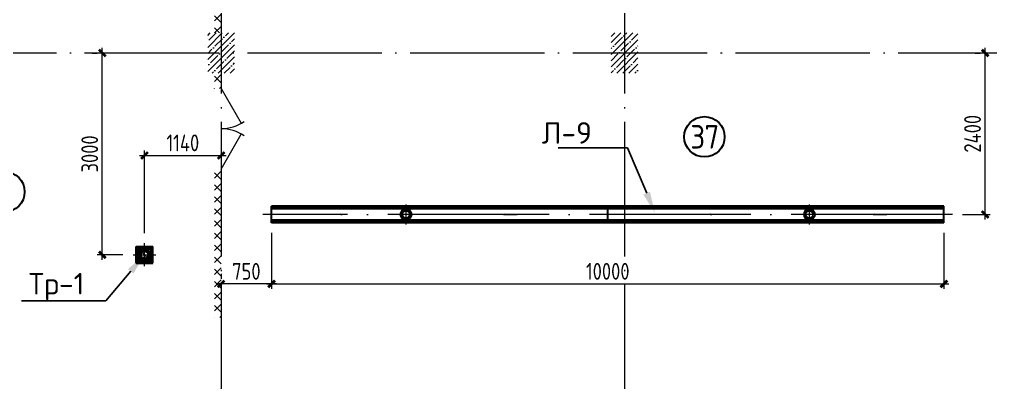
# Model space of a CAD drawing. Extents: x -965262 to 1142518, y -357520 to 71675.
# Drawn here: x -48477 to -34033, y -222052 to -216652 of the extents above; entities that cross this region are included whole.
import ezdxf
from ezdxf import colors
from ezdxf.entities.mleader import LeaderData, LeaderLine
from ezdxf.math import Vec2, Vec3

# ---------------------------------------------------------------- set-up
doc = ezdxf.new("R2010")
doc.units = 0
doc.header["$LTSCALE"] = 10
for name, pattern in [('ACAD_ISO04W100', [30, 24, -3, 0, -3]), ('AM_DIN_G_W050x2', [6.875, 4.75, -0.875, 0.375, -0.875]), ('DOTE', [2.42, 2, -0.2, 0.02, -0.2]), ('HIDDEN', [9.525, 6.35, -3.175])]:
    doc.linetypes.add(name, pattern=pattern)
doc.layers.get('0').update_dxf_attribs({"linetype": 'CONTINUOUS', "lineweight": 30})
doc.layers.get('Defpoints').update_dxf_attribs({"linetype": 'CONTINUOUS'})
doc.layers.add('DOTE', color=7, linetype='DOTE', lineweight=9)
doc.layers.add('Полы_лотки', color=7, linetype='CONTINUOUS', lineweight=30)
doc.styles.add('GOST-2.304_Type-B', font='isocpeur.ttf', dxfattribs={"width": 0.9})
doc.styles.get("Standard").update_dxf_attribs({"font": 'isocpeur.ttf', "height": 300})
doc.styles.add('ГОСТ 2м', font='isocpeur.ttf', dxfattribs={"width": 0.8, "height": 250})
doc.dimstyles.new('ГОСТ 2м', dxfattribs={"dimtxt": 250, "dimasz": 100, "dimexe": 75, "dimexo": 150, "dimgap": 62.5, "dimtad": 1, "dimdec": 0, "dimtxsty": 'ГОСТ 2м', "dimblk": 'ARCHTICK', "dimcen": 150, "dimdle": 75, "dimclrd": 256, "dimclre": 256, "dimclrt": 256, "dimadec": 0, "dimazin": 0, "dimtfac": 1, "dimtdec": 0, "dimtmove": 0, "dimatfit": 3, "dimldrblk": 'OBLIQUE', "dimfxl": 1, "dimlwd": 15, "dimlwe": 15, "dimarcsym": 0})
pattern_1 = [(45, (-49229.33, -272886.6), (-89.80256, 89.80256), []), (45, (-49139.53, -272886.6), (-89.80256, 89.80256), [158.75, -31.75, 0, -31.75])]

# ---------------------------------------------------------------- blocks, each defined once
blk = doc.blocks.new('_ArchTick')
at = {"color": 0, "linetype": 'ByBlock', "lineweight": 0, "const_width": 0.4}
blk.add_lwpolyline([(-0.5, -0.5), (0.5, 0.5)], dxfattribs=at)
blk = doc.blocks.new('*D1463')
at = {"lineweight": 15, "transparency": 16777216}
for p, q in [((-34113, -219627), (-34113, -217077)), ((-34263, -217152), (-34188, -217152)), ((-34450, -219552), (-34038, -219552))]:
    blk.add_line(p, q, dxfattribs=at)
at = {"layer": 'Defpoints', "color": 0, "lineweight": 15, "transparency": 16777216}
for p in [(-34113, -217152), (-34113, -217152), (-34600, -219552, -11610)]:
    blk.add_point(p, dxfattribs=at)
at = {"lineweight": 15, "transparency": 16777216, "xscale": 100, "yscale": 100, "zscale": 100}
for p, rotation in [((-34113, -217152), 90), ((-34113, -219552), 270)]:
    blk.add_blockref('_ArchTick', p, dxfattribs=dict(at, rotation=rotation))
at = {"lineweight": 15, "transparency": 16777216, "insert": (-34301, -218352), "char_height": 250, "attachment_point": 5, "rotation": 90, "style": 'ГОСТ 2м'}
blk.add_mtext('2400', dxfattribs=at)
blk = doc.blocks.new('_Oblique')
at = {"color": 0, "linetype": 'ByBlock', "lineweight": -2}
blk.add_line((-0.5, -0.5), (0.5, 0.5), dxfattribs=at)
blk = doc.blocks.new('*D1492')
at = {"lineweight": 15, "transparency": 16777216}
for p, q in [((-45477, -218525), (-45477, -218600)), ((-46692, -218675), (-45402, -218675)), ((-46617, -219832), (-46617, -218600))]:
    blk.add_line(p, q, dxfattribs=at)
at = {"layer": 'Defpoints', "color": 0, "lineweight": 15, "transparency": 16777216}
for p in [(-45477, -218675), (-45477, -218675), (-46617, -219982, -13512)]:
    blk.add_point(p, dxfattribs=at)
at = {"lineweight": 15, "transparency": 16777216, "xscale": 100, "yscale": 100, "zscale": 100, "rotation": 180}
blk.add_blockref('_ArchTick', (-46617, -218675), dxfattribs=at)
at = {"lineweight": 15, "transparency": 16777216, "xscale": 100, "yscale": 100, "zscale": 100}
blk.add_blockref('_ArchTick', (-45477, -218675), dxfattribs=at)
at = {"lineweight": 15, "transparency": 16777216, "insert": (-46047, -218488), "char_height": 250, "attachment_point": 5, "style": 'ГОСТ 2м'}
blk.add_mtext('1140', dxfattribs=at)
blk = doc.blocks.new('*D1493')
at = {"lineweight": 15, "transparency": 16777216}
for p, q in [((-47245, -220227), (-47245, -217077)), ((-47395, -217152), (-47320, -217152)), ((-46937, -220152), (-47320, -220152))]:
    blk.add_line(p, q, dxfattribs=at)
at = {"layer": 'Defpoints', "color": 0, "lineweight": 15, "transparency": 16777216}
for p in [(-47245, -217152), (-47245, -217152), (-46787, -220152, -12611)]:
    blk.add_point(p, dxfattribs=at)
at = {"lineweight": 15, "transparency": 16777216, "xscale": 100, "yscale": 100, "zscale": 100}
for p, rotation in [((-47245, -217152), 90), ((-47245, -220152), 270)]:
    blk.add_blockref('_ArchTick', p, dxfattribs=dict(at, rotation=rotation))
at = {"lineweight": 15, "transparency": 16777216, "insert": (-47432, -218652), "char_height": 250, "attachment_point": 5, "rotation": 90, "style": 'ГОСТ 2м'}
blk.add_mtext('3000', dxfattribs=at)
blk = doc.blocks.new('*D1494')
at = {"lineweight": 15, "transparency": 16777216}
for p, q in [((-44727, -219824), (-44727, -220660)), ((-45477, -220435), (-45477, -220510)), ((-44652, -220585), (-45552, -220585))]:
    blk.add_line(p, q, dxfattribs=at)
at = {"layer": 'Defpoints', "color": 0, "lineweight": 15, "transparency": 16777216}
for p in [(-44727, -219674, -11610), (-45477, -220585), (-45477, -220585)]:
    blk.add_point(p, dxfattribs=at)
at = {"lineweight": 15, "transparency": 16777216, "xscale": 100, "yscale": 100, "zscale": 100, "rotation": 180}
blk.add_blockref('_ArchTick', (-45477, -220585), dxfattribs=at)
at = {"lineweight": 15, "transparency": 16777216, "xscale": 100, "yscale": 100, "zscale": 100}
blk.add_blockref('_ArchTick', (-44727, -220585), dxfattribs=at)
at = {"lineweight": 15, "transparency": 16777216, "insert": (-45102, -220398), "char_height": 250, "attachment_point": 5, "style": 'ГОСТ 2м'}
blk.add_mtext('750', dxfattribs=at)
blk = doc.blocks.new('*D1495')
at = {"lineweight": 15, "transparency": 16777216}
for p, q in [((-44727, -219824), (-44727, -220660)), ((-34727, -219824), (-34727, -220660)), ((-44802, -220585), (-34652, -220585))]:
    blk.add_line(p, q, dxfattribs=at)
at = {"layer": 'Defpoints', "color": 0, "lineweight": 15, "transparency": 16777216}
for p in [(-44727, -219674, -11610), (-34727, -219674, -11610), (-34727, -220585)]:
    blk.add_point(p, dxfattribs=at)
at = {"lineweight": 15, "transparency": 16777216, "xscale": 100, "yscale": 100, "zscale": 100, "rotation": 180}
blk.add_blockref('_ArchTick', (-44727, -220585), dxfattribs=at)
at = {"lineweight": 15, "transparency": 16777216, "xscale": 100, "yscale": 100, "zscale": 100}
blk.add_blockref('_ArchTick', (-34727, -220585), dxfattribs=at)
at = {"lineweight": 15, "transparency": 16777216, "insert": (-39727, -220398), "char_height": 250, "attachment_point": 5, "style": 'ГОСТ 2м'}
blk.add_mtext('10000', dxfattribs=at)

msp = doc.modelspace()

# ---------------------------------------------------------------- hatches: boundary and pattern name
at = {"lineweight": 15}
h = msp.add_hatch(dxfattribs=at)
h.set_pattern_fill('ANSI37', scale=40, style=0)
h.set_pattern_definition([(45, (-30720.5, -221215.8), (-89.80256, 89.80256), []), (135, (-30720.5, -221215.8), (-89.80256, -89.80256), [])])
h.paths.add_polyline_path([(-30597.4, -221152.5), (-30897.4, -221152.5), (-30897.4, -221252.5), (-30597.4, -221252.5)])
h.paths.add_polyline_path([(-45477.4, -208802.4), (-45577.4, -208802.4), (-45577.4, -208952.4), (-45477.4, -208952.4)], flags=17)
h.paths.add_polyline_path([(-45477.4, -209852.4), (-45577.4, -209852.4), (-45577.4, -210002.4), (-45477.4, -210002.4)])
h.paths.add_polyline_path([(-43926.9, -220477.1), (-44026.9, -220477.1), (-44026.9, -220577.1), (-44026.9, -220677.1), (-43926.9, -220677.1)], flags=17)
h.paths.add_polyline_path([(-44026.9, -220577.1), (-44126.9, -220577.1), (-45477.4, -220577.1), (-45477.4, -220677.1), (-44026.9, -220677.1)], flags=17)
h.paths.add_polyline_path([(-44026.9, -218877.1), (-45477.4, -218877.1), (-45477.4, -218977.1), (-44026.9, -218977.1)], flags=17)
h.paths.add_polyline_path([(-43926.9, -218877.1), (-44026.9, -218877.1), (-44026.9, -218977.1), (-44026.9, -219077.1), (-43926.9, -219077.1)], flags=17)
h.paths.add_polyline_path([(-45477.4, -213352.1), (-45577.4, -213352.1), (-45577.4, -213452.1), (-45477.4, -213452.1)])
h.paths.add_polyline_path([(-45477.4, -214352.1), (-45577.4, -214352.1), (-45577.4, -214452.1), (-45477.4, -214452.1)], flags=17)
h.paths.add_polyline_path([(-45477.4, -206152.1), (-45577.4, -206152.1), (-45577.4, -206352.1), (-45477.4, -206352.1)], flags=17)
h.paths.add_polyline_path([(-45477.4, -208152.1), (-45577.4, -208152.1), (-45577.4, -208352.1), (-45477.4, -208352.1)])
h.paths.add_polyline_path([(-29697.4, -221152.5), (-29698.3, -221152.5), (-29698.3, -221252.5), (-29697.4, -221252.5)])
h.paths.add_polyline_path([(-30597.4, -221152.5), (-30598.3, -221152.5), (-30598.3, -221252.5), (-30597.4, -221252.5)])
h.paths.add_polyline_path([(-33277.4, -214019.4), (-33377.4, -214019.4), (-33377.4, -214022.1), (-33277.4, -214022.1)], flags=17)
h.paths.add_polyline_path([(-33377.4, -214019.4), (-33477.4, -214019.4), (-33477.4, -214022.1), (-33377.4, -214022.1)], flags=17)
h.paths.add_polyline_path([(-33477.4, -214019.4), (-34042.4, -214019.4), (-34042.4, -214022.1), (-33477.4, -214022.1)], flags=16)
h.paths.add_polyline_path([(-33477.4, -214119.4), (-34042.4, -214119.4), (-34042.4, -214122.1), (-33477.4, -214122.1)])
h.paths.add_polyline_path([(-33377.4, -214119.4), (-33477.4, -214119.4), (-33477.4, -214122.1), (-33377.4, -214122.1)])
h.paths.add_polyline_path([(-38532.4, -214019.4), (-38632.4, -214019.4), (-38632.4, -214022.1), (-38532.4, -214022.1)])
h.paths.add_polyline_path([(-38042.4, -214019.4), (-38532.4, -214019.4), (-38532.4, -214022.1), (-38042.4, -214022.1)], flags=17)
h.paths.add_polyline_path([(-38042.4, -214119.4), (-38532.4, -214119.4), (-38532.4, -214122.1), (-38042.4, -214122.1)])
h.paths.add_polyline_path([(-44477.4, -215009.4), (-45477.4, -215009.4), (-45477.4, -215012.1), (-44477.4, -215012.1)])
h.paths.add_polyline_path([(-38532.4, -215009.4), (-39477.4, -215009.4), (-39477.4, -215012.1), (-38532.4, -215012.1)])
h.paths.add_polyline_path([(-39477.4, -215009.4), (-39509.9, -215009.4), (-40477.4, -215009.4), (-40477.4, -215012.1), (-39509.9, -215012.1), (-39477.4, -215012.1)])
h.paths.add_polyline_path([(-44477.4, -214909.4), (-45477.4, -214909.4), (-45477.4, -214912.1), (-44477.4, -214912.1)])
h.paths.add_polyline_path([(-39509.9, -214909.4), (-40477.4, -214909.4), (-40477.4, -214912.1), (-39509.9, -214912.1)], flags=17)
h.paths.add_polyline_path([(-39477.4, -214909.4), (-39509.9, -214909.4), (-39509.9, -214912.1), (-39477.4, -214912.1)], flags=16)
h.paths.add_polyline_path([(-38532.4, -214909.4), (-38632.4, -214909.4), (-39477.4, -214909.4), (-39477.4, -214912.1), (-38532.4, -214912.1)], flags=17)
h.paths.add_polyline_path([(-44477.4, -214909.4), (-44509.9, -214909.4), (-44509.9, -215009.4), (-44477.4, -215009.4)])
h.paths.add_polyline_path([(-40477.4, -214909.4), (-40509.9, -214909.4), (-40509.9, -215009.4), (-40477.4, -215009.4)], flags=16)
h.paths.add_polyline_path([(-45677.4, -212962.1), (-46077.4, -212962.1), (-46077.4, -212964.3), (-45677.4, -212964.3)])
h.paths.add_polyline_path([(-50077.4, -212962.1), (-50867.4, -212962.1), (-50867.4, -212964.3), (-50077.4, -212964.3)])
h.paths.add_polyline_path([(-50077.4, -212862.1), (-51077.4, -212862.1), (-51077.4, -212864.3), (-50077.4, -212864.3)])
h.paths.add_polyline_path([(-45577.4, -212862.1), (-46077.4, -212862.1), (-46077.4, -212864.3), (-45577.4, -212864.3)])
h.paths.add_polyline_path([(-45477.4, -215709.9), (-45577.4, -215709.9), (-45577.4, -215712.1), (-45477.4, -215712.1)])
h.paths.add_polyline_path([(-45477.4, -215109.9), (-45577.4, -215109.9), (-45577.4, -215112.1), (-45477.4, -215112.1)])
h.paths.add_polyline_path([(-45477.4, -208952.4), (-45577.4, -208952.4), (-45577.4, -208959.4), (-45477.4, -208959.4)])
h.paths.add_polyline_path([(-45477.4, -209852.4), (-45577.4, -209852.4), (-45577.4, -209859.4), (-45477.4, -209859.4)], flags=17)
h.paths.add_polyline_path([(-50227.4, -204952.1), (-50777.4, -204952.1), (-50777.4, -205052.1), (-50227.4, -205052.1)])
h.paths.add_polyline_path([(-45677.4, -204952.1), (-46227.4, -204952.1), (-46227.4, -205052.1), (-45677.4, -205052.1)])
h.paths.add_polyline_path([(-44477.4, -204952.1), (-45277.4, -204952.1), (-45277.4, -205052.1), (-44477.4, -205052.1)])
h.paths.add_polyline_path([(-39677.4, -204952.1), (-40477.4, -204952.1), (-40477.4, -205052.1), (-39677.4, -205052.1)])
h.paths.add_polyline_path([(-38477.4, -204952.1), (-39277.4, -204952.1), (-39277.4, -205052.1), (-38477.4, -205052.1)])
h.paths.add_polyline_path([(-33677.4, -204952.1), (-34477.4, -204952.1), (-34477.4, -205052.1), (-33677.4, -205052.1)])
h.paths.add_polyline_path([(-32677.2, -204952.1), (-33277.4, -204952.1), (-33277.4, -205052.1), (-32677.2, -205052.1)])
h.paths.add_polyline_path([(-29077, -204952.1), (-29677.2, -204952.1), (-29677.2, -205052.1), (-29077, -205052.1)])
h.paths.add_polyline_path([(-28977, -204751.7), (-29077, -204751.7), (-29077, -205751.7), (-28977, -205751.7)])
h.paths.add_polyline_path([(-28977, -203302.1), (-29077, -203302.1), (-29077, -203751.7), (-28977, -203751.7)])
h.paths.add_polyline_path([(-28877, -203202.1), (-29077, -203202.1), (-29077, -203302.1), (-28877, -203302.1)])
h.paths.add_polyline_path([(-27527.4, -203202.1), (-27977, -203202.1), (-27977, -203302.1), (-27877, -203302.1), (-27527.4, -203302.1)])
h.paths.add_polyline_path([(-28977, -207751.7), (-29077, -207751.7), (-29077, -208751.7), (-28977, -208751.7), (-28977, -208651.7)])
h.paths.add_polyline_path([(-28877, -208751.7), (-28977, -208751.7), (-29077, -208751.7), (-29077, -208851.7), (-28877, -208851.7)])
h.paths.add_polyline_path([(-27527.4, -208751.7), (-27627.4, -208751.7), (-27977, -208751.7), (-27977, -208851.7), (-27527.4, -208851.7)])
h.paths.add_polyline_path([(-45477.4, -205452.1), (-45577.4, -205452.1), (-45577.4, -206352.1), (-45477.4, -206352.1)])
h.paths.add_polyline_path([(-45477.4, -208352.1), (-45577.4, -208352.1), (-45577.4, -208959.4), (-45477.4, -208959.4)])
h.paths.add_polyline_path([(-45477.4, -209859.4), (-45577.4, -209859.4), (-45577.4, -209959.4), (-45577.4, -210352.1), (-45477.4, -210352.1)])
h.paths.add_polyline_path([(-45477.4, -210352.1), (-45577.4, -210352.1), (-45577.4, -210852.1), (-45477.4, -210852.1)])
h.paths.add_polyline_path([(-45477.4, -211452.1), (-45577.4, -211452.1), (-45577.4, -212352.1), (-45477.4, -212352.1)])
h.paths.add_polyline_path([(-45477.4, -212352.1), (-45577.4, -212352.1), (-45577.4, -213352.1), (-45477.4, -213352.1)])
h.paths.add_polyline_path([(-45577.4, -212864.3), (-46077.4, -212864.3), (-46077.4, -212964.3), (-45577.4, -212964.3)])
h.paths.add_polyline_path([(-50077.4, -212864.3), (-51077.4, -212864.3), (-51077.4, -212964.3), (-50077.4, -212964.3)])
h.paths.add_polyline_path([(-45477.4, -214352.1), (-45577.4, -214352.1), (-45577.4, -215109.9), (-45477.4, -215109.9)])
h.paths.add_polyline_path([(-44509.9, -214909.4), (-45477.4, -214909.4), (-45477.4, -215009.4), (-44509.9, -215009.4)])
h.paths.add_polyline_path([(-39509.9, -214909.4), (-40509.9, -214909.4), (-40509.9, -215009.4), (-39509.9, -215009.4)])
h.paths.add_polyline_path([(-38532.4, -214909.4), (-38632.4, -214909.4), (-39509.9, -214909.4), (-39509.9, -215009.4), (-38532.4, -215009.4)])
h.paths.add_polyline_path([(-38532.4, -214019.4), (-38632.4, -214019.4), (-38632.4, -214909.4), (-38532.4, -214909.4)])
h.paths.add_polyline_path([(-38042.4, -214019.4), (-38532.4, -214019.4), (-38532.4, -214119.4), (-38042.4, -214119.4)])
h.paths.add_polyline_path([(-33377.4, -214019.4), (-34042.4, -214019.4), (-34042.4, -214119.4), (-33377.4, -214119.4)])
h.paths.add_polyline_path([(-33277.4, -214019.4), (-33377.4, -214019.4), (-33377.4, -214119.4), (-33377.4, -214219.4), (-33377.4, -214852.1), (-33277.4, -214852.1)])
h.paths.add_polyline_path([(-33277.4, -215852.1), (-33377.4, -215852.1), (-33377.4, -216852.1), (-33277.4, -216852.1)])
h.paths.add_polyline_path([(-33277.4, -217452.1), (-33377.4, -217452.1), (-33377.4, -218452.1), (-33277.4, -218452.1)])
h.paths.add_polyline_path([(-33277.4, -220452.1), (-33377.4, -220452.1), (-33377.4, -221252.5), (-33277.4, -221252.5)])
h.paths.add_polyline_path([(-32277.4, -221152.5), (-33277.4, -221152.5), (-33277.4, -221252.5), (-32277.4, -221252.5)])
h.paths.add_polyline_path([(-30598.3, -221152.5), (-31277.4, -221152.5), (-31277.4, -221252.5), (-30598.3, -221252.5)])
h.paths.add_polyline_path([(-29473.4, -221152.5), (-29698.3, -221152.5), (-29698.3, -221252.5), (-29598.3, -221252.5), (-29473.4, -221252.5)])
h.paths.add_polyline_path([(-45477.4, -222087.1), (-45577.4, -222087.1), (-45577.4, -222187.1), (-45577.4, -222552.1), (-45477.4, -222552.1)])
h.paths.add_polyline_path([(-45477.4, -221002.1), (-45577.4, -221002.1), (-45577.4, -221087.1), (-45477.4, -221087.1)])
h.paths.add_polyline_path([(-45477.4, -220002.1), (-45577.4, -220002.1), (-45577.4, -221002.1), (-45477.4, -221002.1)])
h.paths.add_polyline_path([(-44026.9, -220577.1), (-44126.9, -220577.1), (-45477.4, -220577.1), (-45477.4, -220677.1), (-44026.9, -220677.1)])
h.paths.add_polyline_path([(-43926.9, -220477.1), (-44026.9, -220477.1), (-44026.9, -220577.1), (-44026.9, -220677.1), (-43926.9, -220677.1)], flags=17)
h.paths.add_polyline_path([(-45477.4, -219002.1), (-45577.4, -219002.1), (-45577.4, -220002.1), (-45477.4, -220002.1)])
h.paths.add_polyline_path([(-45477.4, -218877.1), (-45577.4, -218877.1), (-45577.4, -218977.1), (-45577.4, -219002.1), (-45477.4, -219002.1)])
h.paths.add_polyline_path([(-44026.9, -218877.1), (-45477.4, -218877.1), (-45477.4, -218977.1), (-44026.9, -218977.1)])
h.paths.add_polyline_path([(-43926.9, -218877.1), (-44026.9, -218877.1), (-44026.9, -218977.1), (-44026.9, -219077.1), (-43926.9, -219077.1)], flags=17)
h.paths.add_polyline_path([(-45477.4, -217452.1), (-45577.4, -217452.1), (-45577.4, -217677.1), (-45477.4, -217677.1)])
h.paths.add_polyline_path([(-45477.4, -216352.1), (-45577.4, -216352.1), (-45577.4, -216852.1), (-45477.4, -216852.1)])
h.paths.add_polyline_path([(-45477.4, -215709.9), (-45577.4, -215709.9), (-45577.4, -215810.4), (-45577.4, -216352.1), (-45477.4, -216352.1)])
h.paths.add_polyline_path([(-45677.4, -212964.4), (-45577.4, -212964.4), (-45577.4, -212962.1), (-45677.4, -212962.1)])
h.paths.add_polyline_path([(-50867.4, -212964.4), (-51077.4, -212964.4), (-51077.4, -212962.1), (-50867.4, -212962.1)])
h.paths.add_polyline_path([(-38532.4, -214912.1), (-38632.4, -214912.1), (-38632.4, -214909.4), (-38532.4, -214909.4)])
h = msp.add_hatch(dxfattribs=at)
h.set_pattern_fill('ANSI35', scale=20, style=0)
h.set_pattern_definition(pattern_1)
h.paths.add_polyline_path([(-45277.4, -216852.1), (-45677.4, -216852.1), (-45677.4, -217452.1), (-45277.4, -217452.1)])
h = msp.add_hatch(dxfattribs=at)
h.set_pattern_fill('ANSI35', scale=20, style=0)
h.set_pattern_definition(pattern_1)
h.paths.add_polyline_path([(-39277.4, -216852.1), (-39677.4, -216852.1), (-39677.4, -217452.1), (-39277.4, -217452.1)])

# ---------------------------------------------------------------- linework, layer by layer
at = {"color": 7, "lineweight": 15}
for p, q in [((-45477.4, -217677.1, -3211.1), (-45177.4, -218196.7, -3211.1)), ((-45477.4, -218877.1, -3211.1), (-45177.4, -218357.5, -3211.1))]:
    msp.add_line(p, q, dxfattribs=at)
at = {"color": 1, "lineweight": 15}
msp.add_line((-46739.5, -220029.6, -4711.1), (-46494.5, -220274.6, -4711.1), dxfattribs=at)
at = {"color": 7}
for centre in [(-38289, -218397.9, -3259.8), (-48700.1, -219216, -3259.8)]:
    msp.add_circle(centre, 300, dxfattribs=at)
at = {"color": 7, "lineweight": 15}
for centre, start, end in [((-45477.4, -217677.1, -3211.1), 270, 305), ((-45477.4, -218877.1, -3211.1), 55, 90)]:
    msp.add_arc(centre, 600, start, end, dxfattribs=at)
at = {"layer": 'DOTE', "color": 7, "ltscale": 100, "extrusion": (0, -1, 0)}
for p, q in [((-45477.4, -162515.3, -4711.1), (-45477.4, -237687.4, -4711.1)), ((-39477.4, -162515.3, -4711.1), (-39477.4, -237687.4, -4711.1))]:
    msp.add_line(p, q, dxfattribs=at)
at = {"layer": 'DOTE', "color": 7, "ltscale": 100}
msp.add_line((-1947.4, -217152.1, -4711.1), (-73832.7, -217152.1, -4711.1), dxfattribs=at)
at = {"layer": 'Полы_лотки', "color": 1, "linetype": 'AM_DIN_G_W050x2', "lineweight": 9, "ltscale": 5}
for p, q in [((-42727.5, -219700.3, -3259.8), (-42727.5, -219403.7, -3259.8)), ((-36727.5, -219700.3, -3259.8), (-36727.5, -219403.7, -3259.8))]:
    msp.add_line(p, q, dxfattribs=at)
at = {"layer": 'Полы_лотки', "color": 1, "linetype": 'ACAD_ISO04W100', "lineweight": 9, "ltscale": 10}
for p, q in [((-34599.6, -219552, -3259.8), (-44855.4, -219552, -3259.8)), ((-46617, -220322.6, -4260.5), (-46617, -219981.7, -5161.7)), ((-46787.5, -220152.1, -4260.5), (-46446.5, -220152.1, -5161.7))]:
    msp.add_line(p, q, dxfattribs=at)
at = {"layer": 'Полы_лотки', "color": 5}
for p, q in [((-34727.5, -219429.5, -3259.8), (-44727.5, -219429.5, -3259.8)), ((-44727.5, -219674.5, -3259.8), (-44727.5, -219429.5, -3259.8)), ((-34727.5, -219449.5, -3259.8), (-44727.5, -219449.5, -3259.8)), ((-34727.5, -219467, -3259.8), (-44727.5, -219467, -3259.8)), ((-42727.5, -219472, -3259.8), (-42727.5, -219429.5, -3259.8)), ((-39727.5, -219674.5, -3259.8), (-39727.5, -219429.5, -3259.8)), ((-36727.5, -219472, -3259.8), (-36727.5, -219429.5, -3259.8)), ((-34727.5, -219674.5, -3259.8), (-34727.5, -219429.5, -3259.8)), ((-34727.5, -219637, -3259.8), (-44727.5, -219637, -3259.8)), ((-34727.5, -219654.5, -3259.8), (-44727.5, -219654.5, -3259.8)), ((-34727.5, -219674.5, -3259.8), (-44727.5, -219674.5, -3259.8)), ((-42727.5, -219632, -3259.8), (-42727.5, -219632, -3259.8)), ((-42727.5, -219632, -3259.8), (-42727.5, -219674.5, -3259.8)), ((-36727.5, -219632, -3259.8), (-36727.5, -219632, -3259.8)), ((-36727.5, -219632, -3259.8), (-36727.5, -219674.5, -3259.8)), ((-46739.5, -220029.6, -4711.1), (-46494.5, -220029.6, -4711.1)), ((-46739.5, -220274.6, -4711.1), (-46739.5, -220029.6, -4711.1)), ((-46739.5, -220029.6, -4711.1), (-46702, -220067.1, -4711.1)), ((-46514.5, -220049.6, -4711.1), (-46719.5, -220049.6, -4711.1)), ((-46719.5, -220049.6, -4711.1), (-46719.5, -220254.6, -4711.1)), ((-46532, -220067.1, -4711.1), (-46702, -220067.1, -4711.1)), ((-46702, -220067.1, -4711.1), (-46702, -220237.1, -4711.1)), ((-46494.5, -220029.6, -4711.1), (-46532, -220067.1, -4711.1)), ((-46532, -220067.1, -4711.1), (-46532, -220237.1, -4711.1)), ((-46514.5, -220254.6, -4711.1), (-46514.5, -220049.6, -4711.1)), ((-46494.5, -220274.6, -4711.1), (-46494.5, -220029.6, -4711.1)), ((-46739.5, -220274.6, -4711.1), (-46702, -220237.1, -4711.1)), ((-46739.5, -220274.6, -4711.1), (-46494.5, -220274.6, -4711.1)), ((-46719.5, -220254.6, -4711.1), (-46514.5, -220254.6, -4711.1)), ((-46532, -220237.1, -4711.1), (-46702, -220237.1, -4711.1)), ((-46494.5, -220274.6, -4711.1), (-46532, -220237.1, -4711.1))]:
    msp.add_line(p, q, dxfattribs=at)
at = {"layer": 'Полы_лотки', "lineweight": 15}
for p, q in [((-43699.4, -219552, -3259.8), (-43880.2, -219552, -3259.8)), ((-41255.6, -219552, -3259.8), (-41074.8, -219552, -3259.8)), ((-38199.4, -219552, -3259.8), (-38380.2, -219552, -3259.8)), ((-35755.6, -219552, -3259.8), (-35574.8, -219552, -3259.8))]:
    msp.add_line(p, q, dxfattribs=at)
at = {"layer": 'Полы_лотки', "color": 5, "ltscale": 50}
for centre in [(-42727.5, -219552, -3259.8), (-36727.5, -219552, -3259.8)]:
    msp.add_circle(centre, 80, dxfattribs=at)
at = {"layer": 'Полы_лотки', "color": 5}
for centre, radius in [((-42727.5, -219552, -3259.8), 55), ((-36727.5, -219552, -3259.8), 55), ((-46617, -220152.1, -4711.1), 80), ((-46617, -220152.1, -4711.1), 55)]:
    msp.add_circle(centre, radius, dxfattribs=at)
at = {"layer": 'Полы_лотки', "color": 6, "linetype": 'HIDDEN', "ltscale": 10}
msp.add_circle((-46617, -220152.1, -4711.1), 55, dxfattribs=at)
at = {"layer": 'Полы_лотки', "lineweight": 15}
for points in [[(-43699.4, -219567, -3259.8), (-43699.4, -219537, -3259.8), (-43609.4, -219552, -3259.8)], [(-41255.6, -219567, -3259.8), (-41255.6, -219537, -3259.8), (-41345.6, -219552, -3259.8)], [(-38199.4, -219567, -3259.8), (-38199.4, -219537, -3259.8), (-38109.4, -219552, -3259.8)], [(-35755.6, -219567, -3259.8), (-35755.6, -219537, -3259.8), (-35845.6, -219552, -3259.8)]]:
    msp.add_solid(points, dxfattribs=at)

# ---------------------------------------------------------------- texts
at = {"color": 7, "insert": (-38289, -218397.9, 1451.3), "char_height": 350, "width": 800, "attachment_point": 5, "style": 'GOST-2.304_Type-B'}
msp.add_mtext('{\\fISOCPEUR|b0|i0|c0|p34;\\T0.95;37}', dxfattribs=at)

# ---------------------------------------------------------------- dimensions: what is measured, and where the dimension line sits
at = {"lineweight": 15}
for base, p1, p2, picture, middle in [((-47244.9, -217152.1, 8350.5), (-46787.5, -220152.1, -4260.5), (-47244.9, -217152.1, 8350.5), '*D1493', (-47432.4, -218652.1, 8350.5)), ((-34113.5, -217152.1, 8350.5), (-34599.6, -219552, -3259.8), (-34113.5, -217152.1, 8350.5), '*D1463', (-34301, -218352.1, 8350.5))]:
    dim = msp.add_linear_dim(base=base, p1=p1, p2=p2, angle=90, dimstyle='ГОСТ 2м', dxfattribs=at)
    dim.commit()
    dim.dimension.update_dxf_attribs({"geometry": picture, "text_midpoint": middle})
for base, p1, p2, picture, middle in [((-45477.4, -218675.1, 8350.5), (-46617, -219981.7, -5161.7), (-45477.4, -218675.1, 8350.5), '*D1492', (-46047.2, -218487.6, 8350.5)), ((-45477.4, -220585.5, 8350.5), (-44727.5, -219674.5, -3259.8), (-45477.4, -220585.5, 8350.5), '*D1494', (-45102.5, -220398, 8350.5)), ((-34727.5, -220585.5, 8350.5), (-44727.5, -219674.5, -3259.8), (-34727.5, -219674.5, -3259.8), '*D1495', (-39727.5, -220398, 8350.5))]:
    dim = msp.add_linear_dim(base=base, p1=p1, p2=p2, dimstyle='ГОСТ 2м', dxfattribs=at)
    dim.commit()
    dim.dimension.update_dxf_attribs({"geometry": picture, "text_midpoint": middle})

# ---------------------------------------------------------------- leaders
at = {"layer": 'Полы_лотки', "color": 5, "lineweight": 15}
ml = msp.add_multileader_mtext('Standard', dxfattribs=at)
ml.set_content('Л-9', color=5)
ml.set_leader_properties()
ml.build(insert=Vec2(0, 0))
ml.multileader.update_dxf_attribs({"has_text_frame": 1, "text_right_attachment_type": 6, "dogleg_length": 36, "arrow_head_size": 320})
ctx = ml.context
ctx.base_point, ctx.char_height, ctx.arrow_head_size, ctx.landing_gap_size, ctx.plane_origin = Vec3(-40618.6, -218339.8, -4711.1), 320, 320, 16, Vec3(-54645.7, -226249.8, -4711.1)
ctx.right_attachment, ctx.text_align_type = 6, 2
notes = []
notes.append((ctx, [(1, (1, 1, 0), (-39430.7, -218563.8, -4711.1), (-1, 0), 515.9, [(0, [(-39023.8, -219530.6, -4711.1)], 0, [])])]))
ctx.mtext.insert, ctx.mtext.width, ctx.mtext.defined_height, ctx.mtext.alignment, ctx.mtext.flow_direction = Vec3(-39962.6, -218179.8, -4711.1), 496.673, 8690.9, 3, 5
ml = msp.add_multileader_mtext('Standard', dxfattribs=at)
ml.set_content('Тр-1', color=5)
ml.set_leader_properties()
ml.build(insert=Vec2(0, 0))
ml.multileader.update_dxf_attribs({"has_text_frame": 1, "text_right_attachment_type": 6, "dogleg_length": 36, "arrow_head_size": 320})
ctx = ml.context
ctx.base_point, ctx.char_height, ctx.arrow_head_size, ctx.landing_gap_size, ctx.plane_origin = Vec3(-48326.7, -220629.7, -4711.1), 320, 320, 16, Vec3(-63772.6, -230886.1, -4711.1)
ctx.right_attachment, ctx.text_align_type = 6, 2
notes.append((ctx, [(1, (1, 1, 0), (-47189.9, -220837.7, -4711.1), (-1, 0), 304.8, [(0, [(-46616.9, -220152.1, -4711.1)], 0, [])])]))
ctx.mtext.insert, ctx.mtext.defined_height, ctx.mtext.alignment, ctx.mtext.flow_direction = Vec3(-47510.7, -220421.7, -4711.1), 8269.8, 3, 5
for ctx, leaders in notes:
    for number, flags, end, landing, length, lines in leaders:
        leader = LeaderData()
        leader.index, (leader.has_last_leader_line, leader.has_dogleg_vector, leader.attachment_direction) = number, flags
        leader.last_leader_point, leader.dogleg_vector, leader.dogleg_length = Vec3(end), Vec3(landing), length
        for number, points, colour, breaks in lines:
            line = LeaderLine()
            line.index, line.vertices, line.color, line.breaks = number, Vec3.list(points), colors.encode_raw_color(colour), breaks
            leader.lines.append(line)
        ctx.leaders.append(leader)

doc.saveas('drawing.dxf')
